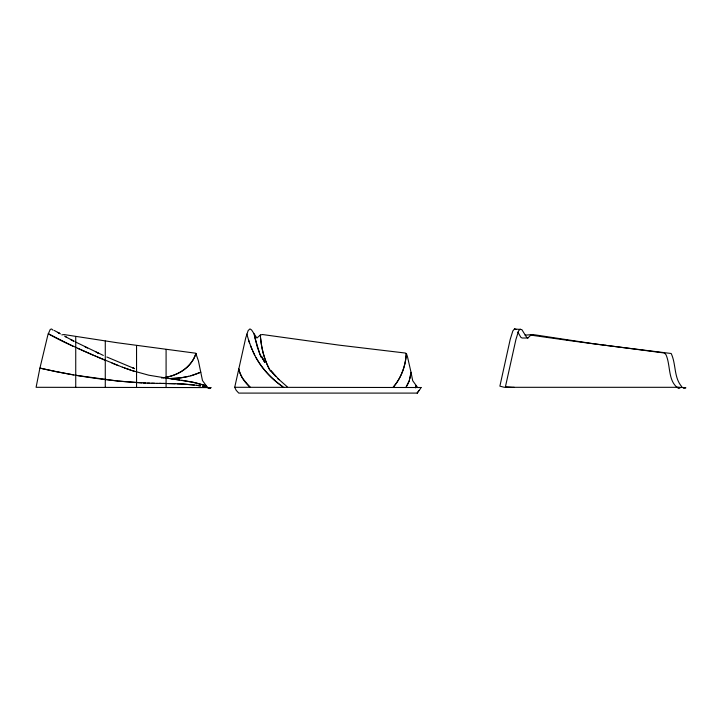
<?xml version="1.0" encoding="UTF-8"?>
<svg xmlns="http://www.w3.org/2000/svg" width="722" height="722" viewBox="0 0 722 722"><rect width="100%" height="100%" fill="white"/><g stroke="black" fill="none" stroke-linecap="round" stroke-linejoin="round"><path stroke-width="1.08" d="M410.024 378.337L411.026 372.326L407.497 356.794L406.522 353.852L405.412 353.049L339.015 345.134L262.429 334.521L260.362 335.017L256.906 338.031L251.59 329.981L249.965 328.907L248.151 330.55L245.688 338.031L234.722 387.29L236.184 390.313L238.756 393.093L417.515 393.093M420.294 388.869L417.181 393.093L418.877 390.611M409.383 380.413L406.432 386.405M393.391 387.037C401.351 377.705 405.701 365.657 406.287 353.464C405.62 365.711 401.306 377.904 393.156 387.182M677.335 387.308L680.413 387.624L678.824 388.571C667.534 381.712 670.891 365.422 665.928 354.592L664.411 353.013L592.554 343.591L532.791 334.53L530.796 335.116L527.89 338.004L526.681 337.391L521.835 329.602L514.479 328.952L512.846 330.929L510.192 339.466L499.886 386.153L504.272 387.299L514.226 387.308M520.219 329.006L518.577 330.929L515.923 339.475L505.418 386.784L512.25 387.308L679.709 387.308L685.9 387.831L683.572 388.31M61.794 334.882L63.996 334.557L117.199 342.742L195.752 353.22L198.406 360.838L202.494 380.593L207.765 387.768L209.434 388.589L211.158 387.588L36.1 387.299L39.782 368.725L47.941 334.674L50.251 329.422L51.569 328.979L53.058 330.18M420.574 388.129L421.359 387.515L234.722 387.29M190.761 375.837L200.815 372.173C191.52 376.379 181.33 378.355 171.159 378.527M525.093 335.152L532.791 334.53M188.713 376.333L180.563 377.859L169.941 378.527M163.389 377.75C177.441 375.954 191.52 367.435 196.032 353.428L193.767 358.626A32.842 32.842 0 0 1 188.686 365.576C181.718 373.139 171.565 376.658 161.602 378.03M527.89 338.004L522.114 338.013L520.842 337.309L517.827 332.066M156.954 383.346L161.268 383.409M162.685 383.436L182.585 384.005L195.391 385.16M159.381 383.382L166.087 383.481M157.071 383.355L151.674 383.247M168.47 383.526L175.067 383.689M154.589 383.31L143.326 382.976M147.532 383.138L149.806 383.202M145.862 383.075L119.085 381.144M141.855 382.913C107.551 380.873 73.418 375.765 39.927 368.103L55.838 371.568M118.164 381.054L75.738 375.287M194.29 385.007L183.569 384.059A249.568 249.568 0 0 0 177.197 383.761M605.216 345.306L671.18 353.5C676.243 364.15 673.698 377.714 681.875 386.775M168.28 378.418L179.688 379.971M170.843 378.761L192.223 382.064L205.941 385.683L195.337 382.723L181.727 380.259M567.095 340.252L530.697 335.107M196.203 385.268L200.337 385.909M168.84 378.499L148.804 375.205L131.837 370.53M196.402 385.295L200.454 385.927M73.653 374.926L55.666 371.532M202.395 386.27L210.373 388.138L202.846 386.351M134.653 371.433L122.406 367.191M130.492 370.079L124.509 367.976M122.623 367.272L95.024 355.946M514.479 328.952L516.077 329.557M131.603 367.408L106.838 356.993M118.444 365.675L112 363.112M105.277 360.323L97.217 356.885M93.634 355.341L64.258 342.147A290.406 290.406 0 0 1 57.273 338.636A291.941 291.941 0 0 1 48.23 333.717L73.509 346.506M96.134 356.424L81.008 349.863M77.705 348.401L79.934 349.385M75.738 342.093L103.327 355.423M97.569 352.778L98.183 353.067L96.08 352.065M85.025 346.795L87.461 348.013M72.516 340.441L73.707 341.073L70.557 339.412L74.24 341.325M71.577 339.945L65.711 336.786M54.267 330.459L60.431 333.88M64.592 336.172L66.577 337.264M57.552 332.319L59.547 333.411L58.672 332.932M283.746 387.416C272.501 379.664 262.618 369.655 256.039 357.616M282.428 386.496C269.784 377.543 259.144 365.512 252.817 351.298M287.311 386.866L277.717 378.4L279.08 379.691L270.47 370.205M250.363 387.173C244.316 382.624 240.543 375.684 238.513 368.5A36.966 36.966 0 0 0 242.43 378.157L249.487 386.649M417.469 387.29L412.713 380.729L411.026 372.326L409.266 380.756A26.606 26.606 0 0 1 405.674 387.543M272.167 372.362L275.741 376.352L274.288 374.736M270.768 370.576L273.295 373.635M264.875 362.282L261.193 356.072M270.38 371.108C264.875 361.144 261.644 349.971 260.687 338.636M254.839 355.45L250.372 345.414M269.604 369.619C264.008 358.942 261.084 347.02 260.362 335.017M260.362 355.477L261.256 357.471M260.832 356.515L257.312 347.092L253.963 333.772M252.032 349.547L248.404 339.674M259.92 354.484L254.649 336.777M249.622 343.356L246.807 334.078M166.087 349.448L166.087 387.308M136.548 345.45L136.548 387.371M105.277 341.037L105.277 387.416M75.738 336.678L75.738 387.434M605.316 345.342A92.434 1.245 7.4 0 1 566.544 340.197M416.161 385.738L415.682 387.714L416.161 385.738M133.579 368.139L132.442 367.823L134.572 368.626L133.579 368.139M264.658 361.975L261.436 356.497L264.658 361.975"/></g></svg>
